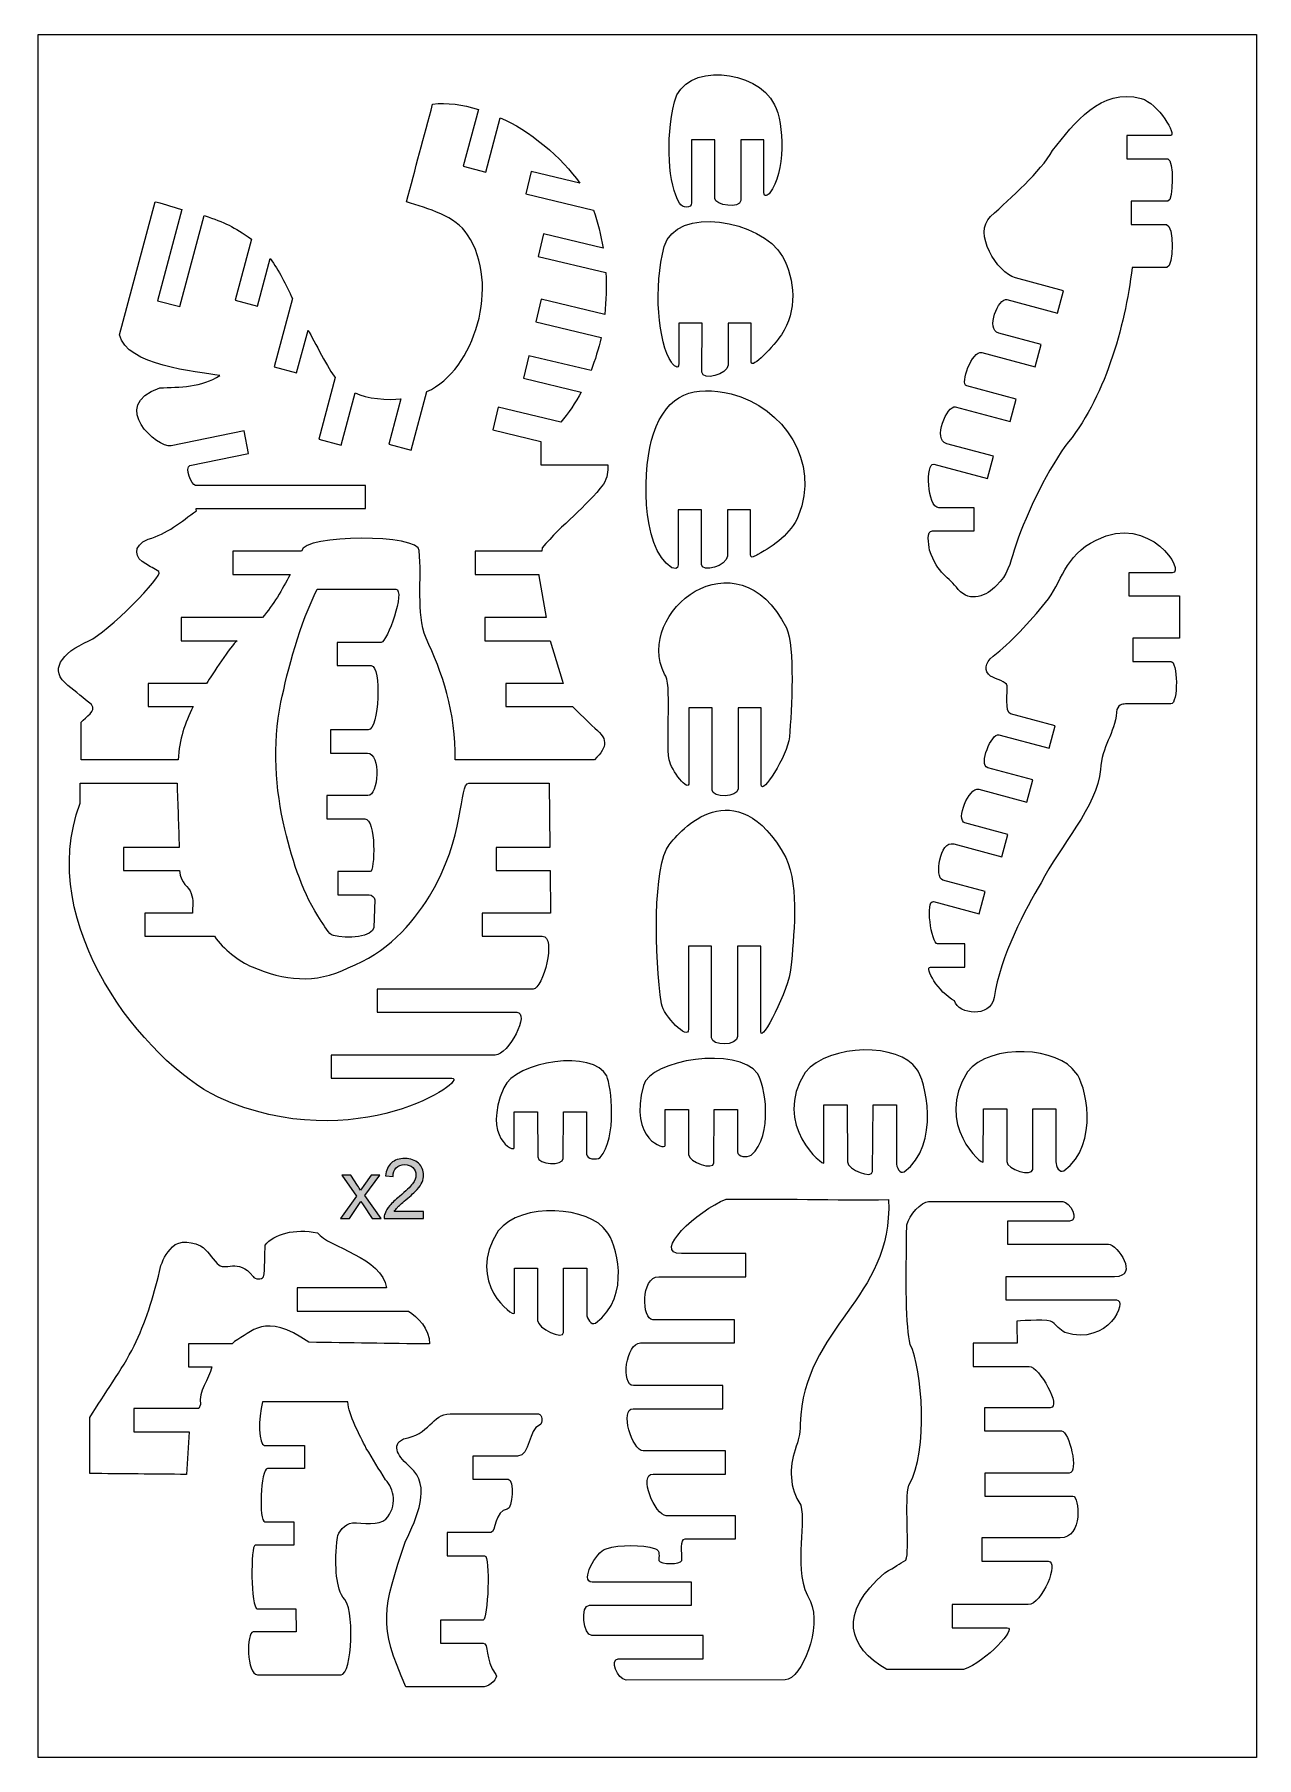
# Model space of a CAD drawing. Header units: inches. Extents: x 43 to 253, y 176 to 473.
import ezdxf

# ---------------------------------------------------------------- set-up
doc = ezdxf.new("R2010")
doc.units = ezdxf.units.IN
doc.header["$MEASUREMENT"] = 0
for name, color, linetype in [('Capa 1', 7, 'Continuous'), ('Capa 2', 1, 'Continuous'), ('Capa 3', 5, 'Continuous')]:
    doc.layers.add(name, color=color, linetype=linetype)

msp = doc.modelspace()

# ---------------------------------------------------------------- hatches: boundary and pattern name
at = {"layer": 'Capa 2'}
h = msp.add_hatch(color=256, dxfattribs=at)
h.dxf.hatch_style = 2
edge = h.paths.add_edge_path()
edge.add_spline(control_points=[(95.5, 269.34), (95.5, 269.34), (98.23, 273.21), (98.23, 273.21), (98.23, 273.21), (95.71, 276.79), (95.71, 276.79), (95.71, 276.79), (97.29, 276.79), (97.29, 276.79), (97.29, 276.79), (98.43, 275.04), (98.43, 275.04), (98.64, 274.71), (98.82, 274.43), (98.95, 274.21), (99.15, 274.52), (99.34, 274.79), (99.52, 275.03), (99.52, 275.03), (100.77, 276.79), (100.77, 276.79), (100.77, 276.79), (102.28, 276.79), (102.28, 276.79), (102.28, 276.79), (99.71, 273.28), (99.71, 273.28), (99.71, 273.28), (102.48, 269.34), (102.48, 269.34), (102.48, 269.34), (100.93, 269.34), (100.93, 269.34), (100.93, 269.34), (99.4, 271.66), (99.4, 271.66), (99.4, 271.66), (98.99, 272.28), (98.99, 272.28), (98.99, 272.28), (97.03, 269.34), (97.03, 269.34), (97.03, 269.34), (95.5, 269.34), (95.5, 269.34), (95.5, 269.34), (95.5, 269.34), (95.5, 269.34)], knot_values=[0, 0, 0, 0, 1, 1, 1, 2, 2, 2, 3, 3, 3, 4, 4, 4, 5, 5, 5, 6, 6, 6, 7, 7, 7, 8, 8, 8, 9, 9, 9, 10, 10, 10, 11, 11, 11, 12, 12, 12, 13, 13, 13, 14, 14, 14, 15, 15, 15, 16, 16, 16, 16], degree=3, periodic=0)
edge = h.paths.add_edge_path()
edge.add_spline(control_points=[(109.82, 270.55), (109.82, 270.55), (109.82, 269.34), (109.82, 269.34), (109.82, 269.34), (103.02, 269.34), (103.02, 269.34), (103.01, 269.64), (103.06, 269.94), (103.17, 270.22), (103.34, 270.68), (103.62, 271.14), (104, 271.59), (104.38, 272.03), (104.93, 272.55), (105.65, 273.14), (106.77, 274.06), (107.53, 274.79), (107.92, 275.32), (108.31, 275.86), (108.51, 276.37), (108.51, 276.84), (108.51, 277.34), (108.33, 277.76), (107.97, 278.11), (107.61, 278.45), (107.15, 278.62), (106.57, 278.62), (105.96, 278.62), (105.48, 278.44), (105.11, 278.08), (104.75, 277.71), (104.56, 277.21), (104.56, 276.56), (104.56, 276.56), (103.26, 276.69), (103.26, 276.69), (103.35, 277.66), (103.68, 278.4), (104.26, 278.91), (104.84, 279.42), (105.62, 279.67), (106.6, 279.67), (107.59, 279.67), (108.37, 279.4), (108.94, 278.85), (109.52, 278.3), (109.81, 277.62), (109.81, 276.81), (109.81, 276.4), (109.72, 276), (109.55, 275.6), (109.38, 275.2), (109.1, 274.78), (108.71, 274.34), (108.32, 273.9), (107.67, 273.3), (106.77, 272.53), (106.01, 271.9), (105.52, 271.46), (105.31, 271.24), (105.09, 271.01), (104.92, 270.78), (104.77, 270.55), (104.77, 270.55), (109.82, 270.55), (109.82, 270.55)], knot_values=[0, 0, 0, 0, 0.352778, 0.352778, 0.352778, 0.705556, 0.705556, 0.705556, 1.058334, 1.058334, 1.058334, 1.411112, 1.411112, 1.411112, 1.76389, 1.76389, 1.76389, 2.116668, 2.116668, 2.116668, 2.469446, 2.469446, 2.469446, 2.822224, 2.822224, 2.822224, 3.175002, 3.175002, 3.175002, 3.52778, 3.52778, 3.52778, 3.880558, 3.880558, 3.880558, 4.233336, 4.233336, 4.233336, 4.586114, 4.586114, 4.586114, 4.938892, 4.938892, 4.938892, 5.29167, 5.29167, 5.29167, 5.644448, 5.644448, 5.644448, 5.997226, 5.997226, 5.997226, 6.350004, 6.350004, 6.350004, 6.702782, 6.702782, 6.702782, 7.05556, 7.05556, 7.05556, 7.408338, 7.408338, 7.408338, 7.761116, 7.761116, 7.761116, 7.761116], degree=3, periodic=0)
edge.add_line((109.82, 270.55), (109.82, 270.55))

# ---------------------------------------------------------------- linework, layer by layer
at = {"layer": 'Capa 1', "lineweight": 20}
for points, knots in [([(153.05, 461.81), (151.46, 455.13), (152.02, 447.45), (153.92, 444.33), (154.4, 443.53), (156.01, 443.32), (156.01, 444.39), (156.01, 444.39), (156.01, 455.24), (156.01, 455.24), (156.01, 455.24), (160, 455.24), (160, 455.24), (160, 455.24), (160, 445.13), (160, 445.13), (160, 443.98), (164.47, 443.33), (164.47, 444.8), (164.47, 444.8), (164.47, 455.24), (164.47, 455.24), (164.47, 455.24), (168.47, 455.24), (168.47, 455.24), (168.47, 455.24), (168.47, 446.19), (168.47, 446.19), (168.47, 445.26), (169.2, 445.75), (169.5, 446.13), (172.16, 449.43), (172.02, 458.17), (170.3, 461.31), (167.24, 467.55), (154.68, 468.67), (153.05, 461.81), (153.05, 461.81), (153.05, 461.81), (153.05, 461.81)], [0, 0, 0, 0, 1, 1, 1, 2, 2, 2, 3, 3, 3, 4, 4, 4, 5, 5, 5, 6, 6, 6, 7, 7, 7, 8, 8, 8, 9, 9, 9, 10, 10, 10, 11, 11, 11, 12, 12, 12, 13, 13, 13, 13]), ([(238.52, 455.99), (239.79, 455.99), (236.36, 461.6), (233.49, 462.4), (226.48, 464.22), (221.99, 458.2), (218.22, 453.42), (216.09, 449.67), (211.1, 445.4), (207.54, 442.03), (204.4, 439.25), (208.7, 432.31), (211.81, 431.48), (211.81, 431.48), (220.1, 429.26), (220.1, 429.26), (220.1, 429.26), (219.06, 425.4), (219.06, 425.4), (219.06, 425.4), (210.36, 427.73), (210.36, 427.73), (208.92, 428.11), (206.6, 422.56), (208.94, 421.93), (208.94, 421.93), (216.23, 419.98), (216.23, 419.98), (216.23, 419.98), (215.2, 416.11), (215.2, 416.11), (215.2, 416.11), (206, 418.58), (206, 418.58), (204.38, 419.01), (202.18, 413.17), (203.43, 412.84), (203.43, 412.84), (211.92, 410.56), (211.92, 410.56), (211.92, 410.56), (210.88, 406.7), (210.88, 406.7), (210.88, 406.7), (201.44, 409.23), (201.44, 409.23), (200.11, 409.59), (197.41, 403.57), (199.98, 402.88), (199.98, 402.88), (208.03, 400.72), (208.03, 400.72), (208.03, 400.72), (206.99, 396.86), (206.99, 396.86), (206.99, 396.86), (197.73, 399.34), (197.73, 399.34), (196.29, 399.73), (196.6, 391.86), (198.62, 391.86), (198.62, 391.86), (204.73, 391.86), (204.73, 391.86), (204.73, 391.86), (204.73, 387.86), (204.73, 387.86), (204.73, 387.86), (197.55, 387.86), (197.55, 387.86), (196.4, 387.86), (196.86, 385.65), (197, 384.54), (198.43, 380.32), (200.31, 380.02), (201.97, 377.75), (204.03, 375.45), (206.87, 376.59), (208.55, 378.47), (210.46, 380.13), (210.88, 382.33), (211.6, 384.54), (213.18, 389.74), (216.96, 397.57), (220.33, 402.41), (227.18, 410.53), (230.66, 422.83), (231.92, 433.28), (231.92, 433.28), (237.9, 433.28), (237.9, 433.28), (239.08, 433.33), (239.13, 440.62), (237.86, 440.67), (237.86, 440.67), (231.77, 440.67), (231.77, 440.67), (231.77, 440.67), (231.77, 444.67), (231.77, 444.67), (233.88, 444.67), (235.99, 444.67), (238.1, 444.67), (239.01, 444.69), (239.16, 451.96), (238.09, 451.99), (238.09, 451.99), (231.03, 451.99), (231.03, 451.99), (231.03, 451.99), (231.03, 455.99), (231.03, 455.99), (231.03, 455.99), (238.52, 455.99), (238.52, 455.99), (238.52, 455.99), (238.52, 455.99), (238.52, 455.99)], [0, 0, 0, 0, 1, 1, 1, 2, 2, 2, 3, 3, 3, 4, 4, 4, 5, 5, 5, 6, 6, 6, 7, 7, 7, 8, 8, 8, 9, 9, 9, 10, 10, 10, 11, 11, 11, 12, 12, 12, 13, 13, 13, 14, 14, 14, 15, 15, 15, 16, 16, 16, 17, 17, 17, 18, 18, 18, 19, 19, 19, 20, 20, 20, 21, 21, 21, 22, 22, 22, 23, 23, 23, 24, 24, 24, 25, 25, 25, 26, 26, 26, 27, 27, 27, 28, 28, 28, 29, 29, 29, 30, 30, 30, 31, 31, 31, 32, 32, 32, 33, 33, 33, 34, 34, 34, 35, 35, 35, 36, 36, 36, 37, 37, 37, 38, 38, 38, 39, 39, 39, 39]), ([(63.54, 444.57), (63.54, 444.57), (57.41, 421.68), (57.41, 421.68), (58.59, 416.29), (70.57, 415.36), (74.72, 414.64), (71.6, 412.61), (67.76, 412.63), (64.34, 412.52), (55.5, 409.43), (63.99, 402.07), (66.29, 402.54), (66.29, 402.54), (78.87, 405.1), (78.87, 405.1), (78.87, 405.1), (79.67, 401.18), (79.67, 401.18), (79.67, 401.18), (69.51, 399.11), (69.51, 399.11), (68.69, 398.8), (69.71, 395.74), (70.53, 395.7), (70.53, 395.7), (99.78, 395.7), (99.78, 395.7), (99.78, 395.7), (99.78, 391.7), (99.78, 391.7), (99.78, 391.7), (70.63, 391.7), (70.63, 391.7), (70.64, 391.58), (70.65, 391.45), (70.66, 391.33), (68.1, 389.47), (65.54, 387.3), (62.38, 386.42), (59.52, 385.32), (60.05, 383), (61.93, 382.2), (62.68, 381.75), (63.43, 381.29), (64.19, 380.84), (65.07, 380.09), (55.26, 370.3), (52.15, 368.92), (47.25, 366.73), (45.22, 363.79), (48.53, 361.23), (49.89, 360.12), (51.24, 359.01), (52.6, 357.91), (53.43, 356.75), (51.7, 355.85), (50.79, 354.89), (50.79, 352.83), (50.79, 350.45), (50.79, 348.38), (50.79, 348.38), (67.51, 348.38), (67.51, 348.38), (67.75, 351.98), (68.66, 354.7), (70.11, 357.57), (70.11, 357.57), (62.37, 357.57), (62.37, 357.57), (62.37, 357.57), (62.37, 361.57), (62.37, 361.57), (62.37, 361.57), (72.42, 361.57), (72.42, 361.57), (73.39, 363.06), (76.52, 368.06), (77.71, 368.92), (77.71, 368.92), (68.03, 368.92), (68.03, 368.92), (68.03, 368.92), (68.03, 372.92), (68.03, 372.92), (68.03, 372.92), (82.04, 372.92), (82.04, 372.92), (83.96, 375.16), (85.41, 377.64), (86.81, 380.35), (86.81, 380.35), (76.97, 380.35), (76.97, 380.35), (76.97, 380.35), (76.97, 384.35), (76.97, 384.35), (76.97, 384.35), (88.79, 384.35), (88.79, 384.35), (89.02, 387.35), (109.31, 387.31), (109.04, 384.46), (109.59, 379.43), (108.49, 373.87), (110.24, 369.37), (112.93, 363.74), (115.49, 356.49), (115.24, 348.37), (115.24, 348.37), (139.29, 348.4), (139.29, 348.4), (141.62, 350.77), (141.7, 352), (138.84, 354.29), (138.84, 354.29), (135.49, 357.57), (135.49, 357.57), (135.49, 357.57), (124, 357.57), (124, 357.57), (124, 357.57), (124, 361.57), (124, 361.57), (124, 361.57), (133.86, 361.57), (133.86, 361.57), (133.86, 361.57), (133.72, 362.13), (133.72, 362.13), (133.72, 362.13), (131.66, 368.92), (131.66, 368.92), (131.66, 368.92), (120.37, 368.92), (120.37, 368.92), (120.37, 368.92), (120.37, 372.92), (120.37, 372.92), (120.37, 372.92), (130.93, 372.92), (130.93, 372.92), (130.93, 372.92), (129.66, 380.09), (129.66, 380.09), (129.66, 380.09), (129.69, 380.35), (129.69, 380.35), (129.69, 380.35), (118.73, 380.35), (118.73, 380.35), (118.73, 380.35), (118.73, 384.35), (118.73, 384.35), (118.73, 384.35), (130.19, 384.35), (130.19, 384.35), (130.19, 384.35), (130.26, 384.91), (130.26, 384.91), (133.62, 388.96), (137.89, 392.03), (140.8, 395.93), (141.57, 397.02), (141.56, 398.1), (141.55, 399.25), (141.55, 399.25), (130.03, 399.25), (130.03, 399.25), (130.03, 399.25), (130.04, 403.28), (130.04, 403.28), (130.04, 403.28), (121.73, 405.27), (121.73, 405.27), (121.73, 405.27), (122.66, 409.16), (122.66, 409.16), (122.66, 409.16), (133.48, 406.57), (133.48, 406.57), (134.72, 408.08), (136.04, 410.03), (136.97, 411.78), (136.97, 411.78), (127.02, 414.16), (127.02, 414.16), (127.02, 414.16), (127.96, 418.05), (127.96, 418.05), (127.96, 418.05), (138.67, 415.48), (138.67, 415.48), (139.38, 417.32), (139.98, 419.25), (140.4, 421.2), (140.4, 421.2), (129.17, 423.9), (129.17, 423.9), (129.17, 423.9), (130.1, 427.79), (130.1, 427.79), (130.1, 427.79), (141.03, 425.17), (141.03, 425.17), (141.3, 427.58), (141.37, 429.97), (141.22, 432.38), (141.22, 432.38), (129.54, 435.18), (129.54, 435.18), (129.54, 435.18), (130.47, 439.07), (130.47, 439.07), (130.47, 439.07), (140.75, 436.6), (140.75, 436.6), (140.39, 438.81), (139.83, 441.09), (139.1, 443.13), (139.1, 443.13), (127.43, 445.94), (127.43, 445.94), (127.43, 445.94), (128.36, 449.83), (128.36, 449.83), (128.36, 449.83), (136.72, 447.82), (136.72, 447.82), (133.85, 452.01), (127.77, 457.19), (123.04, 459.04), (123.04, 459.04), (120.53, 449.68), (120.53, 449.68), (120.53, 449.68), (116.66, 450.71), (116.66, 450.71), (116.66, 450.71), (119.28, 460.5), (119.28, 460.5), (116.55, 461.35), (113.85, 461.71), (111.38, 461.44), (109.88, 455.83), (108.38, 450.21), (106.87, 444.6), (110.61, 443.38), (115.39, 442.15), (117.4, 438.89), (123.13, 430.39), (118.59, 415.52), (110.4, 411.88), (110.4, 411.88), (107.69, 401.79), (107.69, 401.79), (107.69, 401.79), (103.83, 402.83), (103.83, 402.83), (103.83, 402.83), (105.91, 410.61), (105.91, 410.61), (103.79, 410.39), (99.92, 410.6), (98.04, 411.64), (98.04, 411.64), (95.62, 402.61), (95.62, 402.61), (95.62, 402.61), (91.76, 403.65), (91.76, 403.65), (91.76, 403.65), (94.6, 414.27), (94.6, 414.27), (93.52, 415.52), (90.95, 420.66), (89.91, 422.46), (89.91, 422.46), (87.94, 415.1), (87.94, 415.1), (87.94, 415.1), (84.08, 416.13), (84.08, 416.13), (84.08, 416.13), (87.23, 427.9), (87.23, 427.9), (86.13, 430.25), (84.89, 432.8), (83.39, 434.81), (83.39, 434.81), (81.18, 426.58), (81.18, 426.58), (81.18, 426.58), (77.32, 427.62), (77.32, 427.62), (77.32, 427.62), (80.14, 438.15), (80.14, 438.15), (77.13, 440.3), (75.59, 441), (72.03, 442.22), (72.03, 442.22), (67.82, 426.51), (67.82, 426.51), (67.82, 426.51), (63.96, 427.54), (63.96, 427.54), (63.96, 427.54), (68.17, 443.26), (68.17, 443.26), (66.51, 443.73), (64.35, 444.48), (63.54, 444.57), (63.54, 444.57), (63.54, 444.57), (63.54, 444.57)], [0, 0, 0, 0, 1, 1, 1, 2, 2, 2, 3, 3, 3, 4, 4, 4, 5, 5, 5, 6, 6, 6, 7, 7, 7, 8, 8, 8, 9, 9, 9, 10, 10, 10, 11, 11, 11, 12, 12, 12, 13, 13, 13, 14, 14, 14, 15, 15, 15, 16, 16, 16, 17, 17, 17, 18, 18, 18, 19, 19, 19, 20, 20, 20, 21, 21, 21, 22, 22, 22, 23, 23, 23, 24, 24, 24, 25, 25, 25, 26, 26, 26, 27, 27, 27, 28, 28, 28, 29, 29, 29, 30, 30, 30, 31, 31, 31, 32, 32, 32, 33, 33, 33, 34, 34, 34, 35, 35, 35, 36, 36, 36, 37, 37, 37, 38, 38, 38, 39, 39, 39, 40, 40, 40, 41, 41, 41, 42, 42, 42, 43, 43, 43, 44, 44, 44, 45, 45, 45, 46, 46, 46, 47, 47, 47, 48, 48, 48, 49, 49, 49, 50, 50, 50, 51, 51, 51, 52, 52, 52, 53, 53, 53, 54, 54, 54, 55, 55, 55, 56, 56, 56, 57, 57, 57, 58, 58, 58, 59, 59, 59, 60, 60, 60, 61, 61, 61, 62, 62, 62, 63, 63, 63, 64, 64, 64, 65, 65, 65, 66, 66, 66, 67, 67, 67, 68, 68, 68, 69, 69, 69, 70, 70, 70, 71, 71, 71, 72, 72, 72, 73, 73, 73, 74, 74, 74, 75, 75, 75, 76, 76, 76, 77, 77, 77, 78, 78, 78, 79, 79, 79, 80, 80, 80, 81, 81, 81, 82, 82, 82, 83, 83, 83, 84, 84, 84, 85, 85, 85, 86, 86, 86, 87, 87, 87, 88, 88, 88, 89, 89, 89, 90, 90, 90, 91, 91, 91, 92, 92, 92, 93, 93, 93, 94, 94, 94, 95, 95, 95, 96, 96, 96, 97, 97, 97, 98, 98, 98, 99, 99, 99, 100, 100, 100, 101, 101, 101, 102, 102, 102, 103, 103, 103, 104, 104, 104, 105, 105, 105, 105]), ([(151.29, 436.87), (149.39, 430), (150.25, 420.12), (152.53, 416.92), (152.84, 416.46), (153.77, 415.46), (153.82, 416.7), (153.82, 416.7), (153.82, 423.68), (153.82, 423.68), (153.82, 423.68), (157.81, 423.68), (157.81, 423.68), (157.81, 423.68), (157.78, 415.24), (157.78, 415.24), (157.81, 413.65), (162.26, 414.81), (162.28, 416.4), (162.28, 416.4), (162.28, 423.68), (162.28, 423.68), (162.28, 423.68), (166.28, 423.68), (166.28, 423.68), (166.28, 423.68), (166.28, 416.96), (166.28, 416.96), (166.26, 415.59), (170.29, 419.82), (171.48, 421.68), (174.19, 425.74), (173.91, 431.16), (171.66, 435.17), (168, 441.58), (153.25, 443.92), (151.29, 436.87), (151.29, 436.87), (151.29, 436.87), (151.29, 436.87)], [0, 0, 0, 0, 1, 1, 1, 2, 2, 2, 3, 3, 3, 4, 4, 4, 5, 5, 5, 6, 6, 6, 7, 7, 7, 8, 8, 8, 9, 9, 9, 10, 10, 10, 11, 11, 11, 12, 12, 12, 13, 13, 13, 13]), ([(149.43, 404.6), (147.61, 399.31), (147.05, 384.99), (152.6, 381.5), (152.97, 381.44), (153.71, 381.11), (153.71, 382.03), (153.71, 382.03), (153.71, 391.49), (153.71, 391.49), (153.71, 391.49), (157.71, 391.49), (157.71, 391.49), (157.71, 391.49), (157.71, 382.07), (157.71, 382.07), (157.71, 380.62), (162.17, 381.78), (162.17, 383.52), (162.17, 383.52), (162.17, 391.49), (162.17, 391.49), (162.17, 391.49), (166.17, 391.49), (166.17, 391.49), (166.17, 391.49), (166.17, 383.77), (166.17, 383.77), (166.17, 382.91), (167.01, 383.6), (167.41, 383.79), (170.33, 385.38), (173.09, 387.37), (174.38, 390.4), (178.18, 399.73), (171.95, 409.14), (162.83, 411.47), (156.44, 412.9), (151.87, 411.72), (149.43, 404.6), (149.43, 404.6), (149.43, 404.6), (149.43, 404.6)], [0, 0, 0, 0, 1, 1, 1, 2, 2, 2, 3, 3, 3, 4, 4, 4, 5, 5, 5, 6, 6, 6, 7, 7, 7, 8, 8, 8, 9, 9, 9, 10, 10, 10, 11, 11, 11, 12, 12, 12, 13, 13, 13, 14, 14, 14, 14]), ([(238.84, 380.65), (241.31, 380.65), (234.96, 390.99), (225.75, 386.28), (220.26, 383.64), (219.76, 378.85), (217.02, 375.49), (214.31, 372.27), (210.89, 368.41), (207.99, 366.29), (206.45, 365.02), (206.37, 363.67), (207.54, 362.82), (208.49, 362.26), (210.31, 361.86), (210.4, 361.16), (210.43, 360.25), (209.99, 356.57), (210.98, 356.31), (210.98, 356.31), (218.66, 354.25), (218.66, 354.25), (218.66, 354.25), (217.62, 350.39), (217.62, 350.39), (217.62, 350.39), (208.94, 352.72), (208.94, 352.72), (207.73, 353.04), (205.39, 347.49), (207.05, 347.04), (207.05, 347.04), (214.8, 344.97), (214.8, 344.97), (214.8, 344.97), (213.76, 341.1), (213.76, 341.1), (213.76, 341.1), (205.49, 343.32), (205.49, 343.32), (203.79, 343.78), (201.44, 337.98), (203.12, 337.53), (203.12, 337.53), (210.48, 335.55), (210.48, 335.55), (210.48, 335.55), (209.45, 331.69), (209.45, 331.69), (209.45, 331.69), (201.19, 333.9), (201.19, 333.9), (198.75, 334.56), (197.83, 328.06), (199.32, 327.66), (199.32, 327.66), (206.59, 325.71), (206.59, 325.71), (206.59, 325.71), (205.56, 321.85), (205.56, 321.85), (205.56, 321.85), (197.67, 323.96), (197.67, 323.96), (196.28, 324.34), (197.3, 316.67), (198.39, 316.67), (198.39, 316.67), (203.08, 316.67), (203.08, 316.67), (203.08, 316.67), (203.08, 312.67), (203.08, 312.67), (203.08, 312.67), (197.16, 312.67), (197.16, 312.67), (196.09, 312.67), (198.49, 308.27), (201.33, 306.87), (201.98, 304.49), (207.49, 303.8), (208.14, 307.45), (209.19, 314.49), (213.55, 322.74), (216.27, 327.21), (219.38, 333.5), (225.95, 340.41), (226.5, 346.7), (226.66, 350.78), (228.95, 352.9), (229.24, 356.61), (229.34, 357.93), (230.31, 358.01), (230.76, 358.03), (233.37, 358.03), (235.97, 358.03), (238.58, 358.03), (239.97, 358.02), (239.77, 365.55), (238.58, 365.34), (238.58, 365.34), (232.07, 365.34), (232.07, 365.34), (232.07, 365.34), (232.07, 369.34), (232.07, 369.34), (232.07, 369.34), (240.1, 369.34), (240.1, 369.34), (240.1, 369.34), (240.1, 376.66), (240.1, 376.66), (240.1, 376.66), (231.33, 376.66), (231.33, 376.66), (231.33, 376.66), (231.33, 380.65), (231.33, 380.65), (231.33, 380.65), (238.84, 380.65), (238.84, 380.65), (238.84, 380.65), (238.84, 380.65), (238.84, 380.65)], [0, 0, 0, 0, 1, 1, 1, 2, 2, 2, 3, 3, 3, 4, 4, 4, 5, 5, 5, 6, 6, 6, 7, 7, 7, 8, 8, 8, 9, 9, 9, 10, 10, 10, 11, 11, 11, 12, 12, 12, 13, 13, 13, 14, 14, 14, 15, 15, 15, 16, 16, 16, 17, 17, 17, 18, 18, 18, 19, 19, 19, 20, 20, 20, 21, 21, 21, 22, 22, 22, 23, 23, 23, 24, 24, 24, 25, 25, 25, 26, 26, 26, 27, 27, 27, 28, 28, 28, 29, 29, 29, 30, 30, 30, 31, 31, 31, 32, 32, 32, 33, 33, 33, 34, 34, 34, 35, 35, 35, 36, 36, 36, 37, 37, 37, 38, 38, 38, 39, 39, 39, 40, 40, 40, 41, 41, 41, 41]), ([(172.34, 371.16), (163.87, 387.95), (145.96, 373.82), (151.36, 363.15), (152.65, 361.83), (151.53, 351.93), (152.15, 348.41), (152.44, 346.67), (155.54, 342.57), (155.54, 344.48), (155.54, 344.48), (155.54, 357.36), (155.54, 357.36), (155.54, 357.36), (159.54, 357.36), (159.54, 357.36), (159.54, 357.36), (159.54, 343.17), (159.54, 343.17), (159.54, 341.86), (164.01, 341.85), (164.01, 343.38), (164.01, 343.38), (164.01, 357.36), (164.01, 357.36), (164.01, 357.36), (168.01, 357.36), (168.01, 357.36), (168.01, 357.36), (168.01, 344.1), (168.01, 344.1), (168.01, 342.19), (172.54, 348.93), (172.85, 352.37), (173.26, 356.97), (173.84, 367.93), (172.34, 371.16), (172.34, 371.16), (172.34, 371.16), (172.34, 371.16)], [0, 0, 0, 0, 1, 1, 1, 2, 2, 2, 3, 3, 3, 4, 4, 4, 5, 5, 5, 6, 6, 6, 7, 7, 7, 8, 8, 8, 9, 9, 9, 10, 10, 10, 11, 11, 11, 12, 12, 12, 13, 13, 13, 13]), ([(105.04, 377.81), (105.04, 377.81), (91.49, 377.81), (91.49, 377.81), (88.55, 372), (86.36, 363.79), (85.24, 358.31), (83.76, 351.01), (84.25, 343.29), (85.92, 336.43), (87.39, 330.39), (89.01, 325.34), (92.17, 320.59), (92.59, 320.03), (93.48, 318.28), (94.28, 318.09), (96.51, 317.54), (101.18, 317.82), (101.27, 319.52), (101.27, 319.52), (101.43, 324.24), (101.43, 324.24), (101.28, 324.75), (100.98, 325.09), (100.43, 325.12), (100.43, 325.12), (95.04, 325.12), (95.04, 325.12), (95.04, 325.12), (95.04, 329.12), (95.04, 329.12), (95.04, 329.12), (100.64, 329.12), (100.64, 329.12), (101.38, 329.12), (101.75, 338.22), (99.69, 338.22), (99.69, 338.22), (93.14, 338.22), (93.14, 338.22), (93.14, 338.22), (93.15, 342.22), (93.15, 342.22), (93.15, 342.22), (100.2, 342.22), (100.2, 342.22), (102.08, 342.22), (102.51, 349.54), (100.17, 349.54), (100.17, 349.54), (93.78, 349.54), (93.78, 349.54), (93.78, 349.54), (93.78, 353.54), (93.78, 353.54), (93.78, 353.54), (100.28, 353.54), (100.28, 353.54), (102.14, 353.54), (102.66, 364.63), (100.78, 364.63), (100.78, 364.63), (94.92, 364.63), (94.92, 364.63), (94.92, 364.63), (94.95, 368.63), (94.95, 368.63), (94.95, 368.63), (102.5, 368.63), (102.5, 368.63), (103.56, 368.63), (106.73, 377.63), (105.04, 377.81), (105.04, 377.81), (105.04, 377.81), (105.04, 377.81)], [0, 0, 0, 0, 1, 1, 1, 2, 2, 2, 3, 3, 3, 4, 4, 4, 5, 5, 5, 6, 6, 6, 7, 7, 7, 8, 8, 8, 9, 9, 9, 10, 10, 10, 11, 11, 11, 12, 12, 12, 13, 13, 13, 14, 14, 14, 15, 15, 15, 16, 16, 16, 17, 17, 17, 18, 18, 18, 19, 19, 19, 20, 20, 20, 21, 21, 21, 22, 22, 22, 23, 23, 23, 24, 24, 24, 25, 25, 25, 25]), ([(172.25, 331.56), (163.58, 347.14), (153.85, 336.08), (152.15, 333.75), (149.33, 330.35), (149.57, 314.23), (150.83, 306.31), (151.12, 304.38), (155.46, 299.83), (155.46, 301.94), (155.46, 301.94), (155.46, 316.25), (155.46, 316.25), (155.46, 316.25), (159.45, 316.25), (159.45, 316.25), (159.45, 316.25), (159.45, 300.49), (159.45, 300.49), (159.45, 299.04), (163.92, 299.02), (163.92, 300.72), (163.92, 300.72), (163.92, 316.25), (163.92, 316.25), (163.92, 316.25), (167.92, 316.25), (167.92, 316.25), (167.92, 316.25), (167.92, 301.52), (167.92, 301.52), (167.92, 299.4), (172.83, 308.77), (173.13, 312.59), (173.55, 317.69), (174.64, 326.24), (172.25, 331.56), (172.25, 331.56), (172.25, 331.56), (172.25, 331.56)], [0, 0, 0, 0, 1, 1, 1, 2, 2, 2, 3, 3, 3, 4, 4, 4, 5, 5, 5, 6, 6, 6, 7, 7, 7, 8, 8, 8, 9, 9, 9, 10, 10, 10, 11, 11, 11, 12, 12, 12, 13, 13, 13, 13]), ([(67.34, 344.39), (67.34, 344.39), (50.63, 344.39), (50.63, 344.39), (50.63, 343.13), (50.63, 342.17), (50.63, 340.91), (42.76, 319.92), (61.75, 296.46), (74.41, 290.22), (98.38, 279.49), (117.99, 293.5), (114.68, 293.5), (114.68, 293.5), (93.89, 293.5), (93.89, 293.5), (93.89, 293.5), (93.89, 297.5), (93.89, 297.5), (93.89, 297.5), (122.18, 297.5), (122.18, 297.5), (124.41, 297.5), (128.25, 304.88), (125.86, 304.88), (125.86, 304.88), (101.83, 304.88), (101.83, 304.88), (101.83, 304.88), (101.83, 308.88), (101.83, 308.88), (101.83, 308.88), (128.7, 308.88), (128.7, 308.88), (130.41, 308.88), (132.79, 317.97), (130.28, 317.98), (130.28, 317.98), (119.94, 317.98), (119.94, 317.98), (119.94, 317.98), (119.94, 321.98), (119.94, 321.98), (119.94, 321.98), (131.71, 321.98), (131.71, 321.98), (131.71, 321.98), (131.63, 329.3), (131.63, 329.3), (131.63, 329.3), (122.33, 329.3), (122.33, 329.3), (122.33, 329.3), (122.33, 333.3), (122.33, 333.3), (122.33, 333.3), (131.59, 333.3), (131.59, 333.3), (131.59, 333.3), (131.46, 344.39), (131.46, 344.39), (131.46, 344.39), (117.61, 344.39), (117.61, 344.39), (115.83, 344.17), (117.06, 335.06), (110.84, 324.92), (107.75, 319.89), (103.46, 315.09), (96.84, 312.55), (91.02, 309.66), (85.8, 310.39), (80.28, 312.7), (77.98, 313.66), (75.31, 315.77), (73.77, 317.98), (73.77, 317.98), (61.79, 317.98), (61.79, 317.98), (61.79, 317.98), (61.79, 321.98), (61.79, 321.98), (61.79, 321.98), (69.99, 321.98), (69.99, 321.98), (69.98, 323.05), (70.24, 324.31), (69.75, 325.37), (69.38, 326.64), (67.92, 326.95), (67.78, 329.3), (67.78, 329.3), (58.08, 329.3), (58.08, 329.3), (58.08, 329.3), (58.08, 333.3), (58.08, 333.3), (58.08, 333.3), (67.7, 333.3), (67.7, 333.3), (67.61, 336.9), (67.43, 340.71), (67.34, 344.39), (67.34, 344.39), (67.34, 344.39), (67.34, 344.39)], [0, 0, 0, 0, 1, 1, 1, 2, 2, 2, 3, 3, 3, 4, 4, 4, 5, 5, 5, 6, 6, 6, 7, 7, 7, 8, 8, 8, 9, 9, 9, 10, 10, 10, 11, 11, 11, 12, 12, 12, 13, 13, 13, 14, 14, 14, 15, 15, 15, 16, 16, 16, 17, 17, 17, 18, 18, 18, 19, 19, 19, 20, 20, 20, 21, 21, 21, 22, 22, 22, 23, 23, 23, 24, 24, 24, 25, 25, 25, 26, 26, 26, 27, 27, 27, 28, 28, 28, 29, 29, 29, 30, 30, 30, 31, 31, 31, 32, 32, 32, 33, 33, 33, 34, 34, 34, 35, 35, 35, 35]), ([(123.63, 291.85), (125.64, 296.53), (139.22, 298.5), (141.37, 293.9), (142.18, 292.16), (143.21, 283.26), (140.27, 279.84), (139.54, 279.38), (137.92, 279.56), (137.92, 280.41), (137.92, 280.41), (137.92, 287.7), (137.92, 287.7), (137.92, 287.7), (133.92, 287.7), (133.92, 287.7), (133.92, 287.7), (133.86, 279.7), (133.86, 279.7), (133.86, 278.37), (129.49, 278.58), (129.49, 279.98), (129.49, 279.98), (129.45, 287.7), (129.45, 287.7), (129.45, 287.7), (125.45, 287.7), (125.45, 287.7), (125.45, 287.7), (125.45, 281.52), (125.45, 281.52), (125.45, 280.69), (119.91, 283.2), (123.63, 291.85), (123.63, 291.85), (123.63, 291.85), (123.63, 291.85)], [0, 0, 0, 0, 1, 1, 1, 2, 2, 2, 3, 3, 3, 4, 4, 4, 5, 5, 5, 6, 6, 6, 7, 7, 7, 8, 8, 8, 9, 9, 9, 10, 10, 10, 11, 11, 11, 12, 12, 12, 12]), ([(147.69, 292.26), (148.85, 296.7), (163.92, 299.1), (167.37, 294.31), (168.65, 292.54), (170.18, 283.67), (166.27, 280.25), (165.54, 279.79), (163.92, 279.97), (163.92, 280.82), (163.92, 280.82), (163.92, 288.11), (163.92, 288.11), (163.92, 288.11), (159.92, 288.11), (159.92, 288.11), (159.92, 288.11), (159.85, 278.91), (159.85, 278.91), (159.85, 277.59), (155.49, 278.99), (155.49, 280.39), (155.49, 280.39), (155.45, 288.11), (155.45, 288.11), (155.45, 288.11), (151.45, 288.11), (151.45, 288.11), (151.45, 288.11), (151.45, 281.93), (151.45, 281.93), (151.45, 281.1), (145.14, 282.84), (147.69, 292.26), (147.69, 292.26), (147.69, 292.26), (147.69, 292.26)], [0, 0, 0, 0, 1, 1, 1, 2, 2, 2, 3, 3, 3, 4, 4, 4, 5, 5, 5, 6, 6, 6, 7, 7, 7, 8, 8, 8, 9, 9, 9, 10, 10, 10, 11, 11, 11, 12, 12, 12, 12]), ([(175.57, 294.51), (179.78, 299.57), (191.94, 299.58), (194.74, 295.11), (196.29, 293.58), (199, 281.92), (192.62, 277.39), (191.9, 276.93), (191.29, 278.17), (191.29, 279.02), (191.29, 279.02), (191.29, 288.91), (191.29, 288.91), (191.29, 288.91), (187.29, 288.91), (187.29, 288.91), (187.29, 288.91), (187.2, 277.43), (187.2, 277.43), (187.2, 276.1), (182.86, 277.72), (182.86, 279.12), (182.86, 279.12), (182.82, 288.91), (182.82, 288.91), (182.82, 288.91), (178.82, 288.91), (178.82, 288.91), (178.82, 288.91), (178.82, 278.94), (178.82, 278.94), (178.82, 278.11), (169.76, 285.58), (175.57, 294.51), (175.57, 294.51), (175.57, 294.51), (175.57, 294.51)], [0, 0, 0, 0, 1, 1, 1, 2, 2, 2, 3, 3, 3, 4, 4, 4, 5, 5, 5, 6, 6, 6, 7, 7, 7, 8, 8, 8, 9, 9, 9, 10, 10, 10, 11, 11, 11, 12, 12, 12, 12]), ([(203.54, 294.59), (207.48, 299.65), (219.44, 298.88), (222.24, 294.42), (223.79, 292.89), (226.54, 282.1), (220.16, 277.57), (219.44, 277.12), (218.79, 278.27), (218.79, 279.12), (218.79, 279.12), (218.79, 288.21), (218.79, 288.21), (218.79, 288.21), (214.79, 288.21), (214.79, 288.21), (214.79, 288.21), (214.79, 277.79), (214.79, 277.79), (214.79, 276.46), (210.32, 277.78), (210.32, 279.17), (210.32, 279.17), (210.32, 288.21), (210.32, 288.21), (210.32, 288.21), (206.32, 288.21), (206.32, 288.21), (206.32, 288.21), (206.28, 279.08), (206.28, 279.08), (206.28, 278.25), (197.74, 285.66), (203.54, 294.59), (203.54, 294.59), (203.54, 294.59), (203.54, 294.59)], [0, 0, 0, 0, 1, 1, 1, 2, 2, 2, 3, 3, 3, 4, 4, 4, 5, 5, 5, 6, 6, 6, 7, 7, 7, 8, 8, 8, 9, 9, 9, 10, 10, 10, 11, 11, 11, 12, 12, 12, 12]), ([(122.68, 267.18), (126.62, 272.24), (138.58, 271.47), (141.38, 267.01), (142.93, 265.48), (145.82, 255.84), (139.44, 251.31), (138.71, 250.86), (137.93, 252.05), (137.93, 252.9), (137.93, 252.9), (137.93, 260.8), (137.93, 260.8), (137.93, 260.8), (133.93, 260.8), (133.93, 260.8), (133.93, 260.8), (133.93, 249.67), (133.93, 249.67), (133.93, 248.35), (129.46, 250.37), (129.46, 251.76), (129.46, 251.76), (129.46, 260.8), (129.46, 260.8), (129.46, 260.8), (125.46, 260.8), (125.46, 260.8), (125.46, 260.8), (125.46, 253.04), (125.46, 253.04), (125.46, 252.21), (116.88, 258.25), (122.68, 267.18), (122.68, 267.18), (122.68, 267.18), (122.68, 267.18)], [0, 0, 0, 0, 1, 1, 1, 2, 2, 2, 3, 3, 3, 4, 4, 4, 5, 5, 5, 6, 6, 6, 7, 7, 7, 8, 8, 8, 9, 9, 9, 10, 10, 10, 11, 11, 11, 12, 12, 12, 12]), ([(189.96, 272.58), (180.84, 272.48), (171.08, 272.76), (161.95, 272.66), (157, 270.76), (149.04, 263.28), (154.25, 263.28), (154.25, 263.28), (165.38, 263.28), (165.38, 263.28), (165.38, 263.28), (165.38, 259.28), (165.38, 259.28), (165.38, 259.28), (150.35, 259.28), (150.35, 259.28), (147.2, 259.28), (147.42, 251.89), (149.33, 251.89), (149.33, 251.89), (163.4, 251.89), (163.4, 251.89), (163.4, 251.89), (163.4, 247.89), (163.4, 247.89), (163.4, 247.89), (147.19, 247.89), (147.19, 247.89), (144.69, 247.89), (143.73, 240.54), (146, 240.54), (146, 240.54), (161.4, 240.54), (161.4, 240.54), (161.4, 240.54), (161.4, 236.54), (161.4, 236.54), (161.4, 236.54), (145.96, 236.54), (145.96, 236.54), (143.55, 236.54), (145.75, 229.28), (147.67, 229.28), (147.67, 229.28), (161.85, 229.28), (161.85, 229.28), (161.85, 229.28), (161.85, 225.28), (161.85, 225.28), (161.85, 225.28), (149.39, 225.28), (149.39, 225.28), (146.71, 225.28), (149.71, 218.13), (151.64, 218.1), (151.64, 218.1), (163.59, 218.1), (163.59, 218.1), (163.59, 218.1), (163.59, 214.1), (163.59, 214.1), (163.59, 214.1), (154.88, 214.1), (154.88, 214.1), (154, 214.13), (154.34, 211.74), (154.34, 210.37), (154.08, 209.69), (150.66, 209.64), (150.34, 210.37), (150.34, 211), (150.66, 212.11), (149.76, 212.42), (147.39, 213.15), (143.76, 213.15), (141.26, 212.42), (139.51, 211.93), (136.72, 206.67), (138.85, 206.67), (138.85, 206.67), (155.98, 206.67), (155.98, 206.67), (155.98, 206.67), (155.98, 202.67), (155.98, 202.67), (155.98, 202.67), (138.42, 202.67), (138.42, 202.67), (136.71, 202.67), (137.42, 197.43), (138.81, 197.43), (138.81, 197.43), (158.02, 197.43), (158.02, 197.43), (158.02, 197.43), (158.02, 193.43), (158.02, 193.43), (158.02, 193.43), (143.36, 193.43), (143.36, 193.43), (141.89, 193.43), (143.15, 189.88), (144.72, 189.77), (144.72, 189.77), (172.11, 189.82), (172.11, 189.82), (175.04, 189.88), (178.5, 198.97), (176.48, 203.31), (173.35, 208.63), (175.76, 216.1), (174.82, 219.94), (172.82, 222.76), (172.84, 226.56), (173.83, 229.46), (174.49, 231.37), (174.67, 231.87), (174.74, 233.92), (175.3, 251.01), (190.65, 255.17), (189.96, 272.58), (189.96, 272.58), (189.96, 272.58), (189.96, 272.58)], [0, 0, 0, 0, 1, 1, 1, 2, 2, 2, 3, 3, 3, 4, 4, 4, 5, 5, 5, 6, 6, 6, 7, 7, 7, 8, 8, 8, 9, 9, 9, 10, 10, 10, 11, 11, 11, 12, 12, 12, 13, 13, 13, 14, 14, 14, 15, 15, 15, 16, 16, 16, 17, 17, 17, 18, 18, 18, 19, 19, 19, 20, 20, 20, 21, 21, 21, 22, 22, 22, 23, 23, 23, 24, 24, 24, 25, 25, 25, 26, 26, 26, 27, 27, 27, 28, 28, 28, 29, 29, 29, 30, 30, 30, 31, 31, 31, 32, 32, 32, 33, 33, 33, 34, 34, 34, 35, 35, 35, 36, 36, 36, 37, 37, 37, 38, 38, 38, 39, 39, 39, 40, 40, 40, 41, 41, 41, 41]), ([(202.88, 191.59), (206.84, 192.97), (212.09, 198.8), (210.39, 198.8), (210.39, 198.8), (200.89, 198.8), (200.89, 198.8), (200.89, 198.8), (200.89, 202.79), (200.89, 202.79), (200.89, 202.79), (213.99, 202.79), (213.99, 202.79), (216.38, 202.79), (219.48, 210.26), (217.47, 210.26), (217.47, 210.26), (206, 210.26), (206, 210.26), (206, 210.26), (206, 214.26), (206, 214.26), (206, 214.26), (219.53, 214.26), (219.53, 214.26), (223.5, 214.26), (222.87, 221.47), (221.7, 221.47), (221.7, 221.47), (206.52, 221.47), (206.52, 221.47), (206.52, 221.47), (206.52, 225.46), (206.52, 225.46), (206.52, 225.46), (221.08, 225.46), (221.08, 225.46), (222.8, 225.46), (221.07, 232.71), (219.77, 232.71), (219.77, 232.71), (206.5, 232.71), (206.5, 232.71), (206.5, 232.71), (206.5, 236.71), (206.5, 236.71), (206.5, 236.71), (217.79, 236.71), (217.79, 236.71), (219.92, 236.71), (215.88, 243.83), (214.19, 243.83), (214.19, 243.83), (204.54, 243.83), (204.54, 243.83), (204.54, 243.83), (204.54, 247.83), (204.54, 247.83), (204.54, 247.83), (212.09, 247.83), (212.09, 247.83), (212.13, 248.29), (212.03, 250.82), (212.06, 251.64), (213.37, 251.74), (217.68, 252.03), (218.23, 251.49), (218.88, 250.87), (219.45, 250.13), (220.34, 249.68), (227.8, 247.27), (231.28, 255.3), (229.22, 255.3), (229.22, 255.3), (210.14, 255.3), (210.14, 255.3), (210.14, 255.3), (210.14, 259.3), (210.14, 259.3), (210.14, 259.3), (228.89, 259.3), (228.89, 259.3), (233.22, 259.3), (229.38, 264.89), (227.85, 264.89), (227.85, 264.89), (210.43, 264.89), (210.43, 264.89), (210.43, 264.89), (210.43, 268.89), (210.43, 268.89), (210.43, 268.89), (221.13, 268.89), (221.13, 268.89), (222.96, 268.89), (221.16, 272.3), (219.96, 272.24), (219.96, 272.24), (196.86, 272.24), (196.86, 272.24), (195.61, 272.19), (193.52, 269.95), (193.1, 268.24), (192.92, 258.55), (192.9, 250.42), (193.7, 247.64), (195.73, 243.37), (196.86, 229.36), (193.47, 223.35), (192.63, 221.03), (193.64, 211.99), (192.95, 210.45), (191.74, 209.72), (191.14, 209.36), (189.33, 208.26), (181.16, 201.27), (182.99, 195.41), (189.64, 191.59), (194.05, 191.59), (198.47, 191.59), (202.88, 191.59), (202.88, 191.59), (202.88, 191.59), (202.88, 191.59)], [0, 0, 0, 0, 1, 1, 1, 2, 2, 2, 3, 3, 3, 4, 4, 4, 5, 5, 5, 6, 6, 6, 7, 7, 7, 8, 8, 8, 9, 9, 9, 10, 10, 10, 11, 11, 11, 12, 12, 12, 13, 13, 13, 14, 14, 14, 15, 15, 15, 16, 16, 16, 17, 17, 17, 18, 18, 18, 19, 19, 19, 20, 20, 20, 21, 21, 21, 22, 22, 22, 23, 23, 23, 24, 24, 24, 25, 25, 25, 26, 26, 26, 27, 27, 27, 28, 28, 28, 29, 29, 29, 30, 30, 30, 31, 31, 31, 32, 32, 32, 33, 33, 33, 34, 34, 34, 35, 35, 35, 36, 36, 36, 37, 37, 37, 38, 38, 38, 39, 39, 39, 40, 40, 40, 41, 41, 41, 41]), ([(52.28, 235.02), (52.28, 231.81), (52.28, 228.59), (52.28, 225.37), (57.85, 225.32), (63.42, 225.27), (68.98, 225.22), (68.98, 225.22), (69.42, 232.58), (69.42, 232.58), (69.42, 232.58), (59.91, 232.58), (59.91, 232.58), (59.91, 232.58), (59.91, 236.58), (59.91, 236.58), (59.91, 236.58), (71.08, 236.58), (71.08, 236.58), (71.08, 236.58), (71.39, 237.29), (71.39, 237.29), (70.89, 239.51), (72.94, 241.6), (73.3, 243.74), (73.3, 243.74), (69.3, 243.74), (69.3, 243.74), (69.3, 243.74), (69.3, 247.74), (69.3, 247.74), (69.3, 247.74), (76.83, 247.74), (76.83, 247.74), (76.83, 247.74), (77.26, 248.15), (77.26, 248.15), (80.21, 249.68), (82.33, 253.33), (90.06, 248), (96.98, 247.9), (103.9, 247.8), (110.83, 247.7), (110.92, 250.36), (108.68, 252.45), (107.19, 253.36), (107.19, 253.36), (88.03, 253.36), (88.03, 253.36), (88.03, 253.36), (88.03, 257.36), (88.03, 257.36), (88.03, 257.36), (103.42, 257.36), (103.42, 257.36), (102.74, 262.65), (93.38, 264.35), (91.56, 266.86), (87.57, 267.66), (83.96, 266.66), (82.53, 264.75), (82.4, 263.28), (82.52, 260.51), (82.23, 259.27), (81.93, 258.74), (80.77, 258.81), (80.42, 259.32), (77.84, 262.79), (75.56, 259.99), (74.25, 261.58), (73.3, 262.58), (72.57, 263.89), (71.39, 264.6), (69.18, 265.68), (67.05, 265.4), (66.12, 263.99), (65.18, 262.92), (64.54, 261.52), (64.32, 260.22), (63.24, 255.79), (61.86, 251.29), (59.95, 247.4), (57.77, 243.12), (54.84, 239.15), (52.28, 235.02), (52.28, 235.02), (52.28, 235.02), (52.28, 235.02)], [0, 0, 0, 0, 1, 1, 1, 2, 2, 2, 3, 3, 3, 4, 4, 4, 5, 5, 5, 6, 6, 6, 7, 7, 7, 8, 8, 8, 9, 9, 9, 10, 10, 10, 11, 11, 11, 12, 12, 12, 13, 13, 13, 14, 14, 14, 15, 15, 15, 16, 16, 16, 17, 17, 17, 18, 18, 18, 19, 19, 19, 20, 20, 20, 21, 21, 21, 22, 22, 22, 23, 23, 23, 24, 24, 24, 25, 25, 25, 26, 26, 26, 27, 27, 27, 28, 28, 28, 29, 29, 29, 29]), ([(82.04, 237.71), (82.04, 237.71), (96.79, 237.71), (96.79, 237.71), (96.86, 235.49), (98.79, 231.99), (99.95, 229.71), (101.05, 227.9), (102.15, 226.09), (103.26, 224.28), (104.78, 222.76), (105.34, 219.74), (103.32, 217.5), (102.16, 216.37), (99.31, 216.88), (97.54, 216.88), (96.23, 216.67), (95.08, 215.33), (94.98, 214.32), (94.45, 209.99), (94.64, 206.16), (95.88, 204.06), (98.14, 202.5), (97.46, 190.58), (95.59, 190.68), (95.59, 190.68), (81.21, 190.68), (81.21, 190.68), (79.23, 190.73), (79.31, 198.07), (80.42, 198.07), (82.91, 198.07), (85.37, 198.07), (87.87, 198.07), (87.87, 198.07), (87.82, 202.07), (87.82, 202.07), (87.82, 202.07), (81.16, 202.07), (81.16, 202.07), (80.06, 202.07), (79.94, 213.05), (80.81, 213.05), (80.81, 213.05), (87.48, 213.05), (87.48, 213.05), (87.48, 213.05), (87.48, 217.05), (87.48, 217.05), (87.48, 217.05), (82.48, 217.05), (82.48, 217.05), (81.36, 217.05), (81.72, 226.23), (82.93, 226.23), (85.35, 226.23), (86.88, 226.23), (89.3, 226.23), (89.3, 227.56), (89.3, 228.9), (89.3, 230.23), (86.84, 230.23), (84.88, 230.23), (82.43, 230.23), (81.33, 230.2), (81.31, 234.86), (82.04, 237.71), (82.04, 237.71), (82.04, 237.71), (82.04, 237.71)], [0, 0, 0, 0, 1, 1, 1, 2, 2, 2, 3, 3, 3, 4, 4, 4, 5, 5, 5, 6, 6, 6, 7, 7, 7, 8, 8, 8, 9, 9, 9, 10, 10, 10, 11, 11, 11, 12, 12, 12, 13, 13, 13, 14, 14, 14, 15, 15, 15, 16, 16, 16, 17, 17, 17, 18, 18, 18, 19, 19, 19, 20, 20, 20, 21, 21, 21, 22, 22, 22, 23, 23, 23, 23]), ([(114.38, 235.64), (111.3, 235.69), (110.79, 231.95), (106.37, 231.38), (104.11, 230.2), (105.5, 228.19), (107.53, 226.48), (111.24, 223.23), (108.64, 217.68), (106.71, 213.73), (102.77, 202.03), (101.99, 199.25), (106.78, 188.62), (106.78, 188.62), (120.23, 188.62), (120.23, 188.62), (121.27, 188.66), (122.73, 190.15), (122.28, 190.72), (120.28, 193.33), (121.11, 196.18), (120.09, 196.11), (120.09, 196.11), (112.74, 196.11), (112.74, 196.11), (112.74, 196.11), (112.74, 200.11), (112.74, 200.11), (112.74, 200.11), (120.1, 200.11), (120.1, 200.11), (120.89, 200.19), (121.39, 211.15), (120.34, 211.2), (120.34, 211.2), (113.9, 211.2), (113.9, 211.2), (113.9, 211.2), (113.89, 215.2), (113.89, 215.2), (113.89, 215.2), (121.43, 215.2), (121.43, 215.2), (122.19, 215.19), (122.16, 219.06), (124.24, 219.23), (125.14, 219.29), (125.52, 224.35), (124.37, 224.38), (124.37, 224.38), (118.29, 224.38), (118.29, 224.38), (118.29, 224.38), (118.29, 228.38), (118.29, 228.38), (118.29, 228.38), (125.99, 228.38), (125.99, 228.38), (128.26, 228.42), (127.85, 233.06), (129.81, 233.72), (130.44, 234.07), (130.34, 235.65), (129.62, 235.64), (129.62, 235.64), (114.38, 235.64), (114.38, 235.64), (114.38, 235.64), (114.38, 235.64), (114.38, 235.64)], [0, 0, 0, 0, 1, 1, 1, 2, 2, 2, 3, 3, 3, 4, 4, 4, 5, 5, 5, 6, 6, 6, 7, 7, 7, 8, 8, 8, 9, 9, 9, 10, 10, 10, 11, 11, 11, 12, 12, 12, 13, 13, 13, 14, 14, 14, 15, 15, 15, 16, 16, 16, 17, 17, 17, 18, 18, 18, 19, 19, 19, 20, 20, 20, 21, 21, 21, 22, 22, 22, 23, 23, 23, 23])]:
    msp.add_open_spline(points, degree=3, knots=knots, dxfattribs=at)
at = {"layer": 'Capa 2', "lineweight": 0}
for points, knots in [([(109.82, 270.55), (109.82, 270.55), (109.82, 269.34), (109.82, 269.34), (109.82, 269.34), (103.02, 269.34), (103.02, 269.34), (103.01, 269.64), (103.06, 269.94), (103.17, 270.22), (103.34, 270.68), (103.62, 271.14), (104, 271.59), (104.38, 272.03), (104.93, 272.55), (105.65, 273.14), (106.77, 274.06), (107.53, 274.79), (107.92, 275.32), (108.31, 275.86), (108.51, 276.37), (108.51, 276.84), (108.51, 277.34), (108.33, 277.76), (107.97, 278.11), (107.61, 278.45), (107.15, 278.62), (106.57, 278.62), (105.96, 278.62), (105.48, 278.44), (105.11, 278.08), (104.75, 277.71), (104.56, 277.21), (104.56, 276.56), (104.56, 276.56), (103.26, 276.69), (103.26, 276.69), (103.35, 277.66), (103.68, 278.4), (104.26, 278.91), (104.84, 279.42), (105.62, 279.67), (106.6, 279.67), (107.59, 279.67), (108.37, 279.4), (108.94, 278.85), (109.52, 278.3), (109.81, 277.62), (109.81, 276.81), (109.81, 276.4), (109.72, 276), (109.55, 275.6), (109.38, 275.2), (109.1, 274.78), (108.71, 274.34), (108.32, 273.9), (107.67, 273.3), (106.77, 272.53), (106.01, 271.9), (105.52, 271.46), (105.31, 271.24), (105.09, 271.01), (104.92, 270.78), (104.77, 270.55), (104.77, 270.55), (109.82, 270.55), (109.82, 270.55)], [0, 0, 0, 0, 1, 1, 1, 2, 2, 2, 3, 3, 3, 4, 4, 4, 5, 5, 5, 6, 6, 6, 7, 7, 7, 8, 8, 8, 9, 9, 9, 10, 10, 10, 11, 11, 11, 12, 12, 12, 13, 13, 13, 14, 14, 14, 15, 15, 15, 16, 16, 16, 17, 17, 17, 18, 18, 18, 19, 19, 19, 20, 20, 20, 21, 21, 21, 22, 22, 22, 22]), ([(95.5, 269.34), (95.5, 269.34), (98.23, 273.21), (98.23, 273.21), (98.23, 273.21), (95.71, 276.79), (95.71, 276.79), (95.71, 276.79), (97.29, 276.79), (97.29, 276.79), (97.29, 276.79), (98.43, 275.04), (98.43, 275.04), (98.64, 274.71), (98.82, 274.43), (98.95, 274.21), (99.15, 274.52), (99.34, 274.79), (99.52, 275.03), (99.52, 275.03), (100.77, 276.79), (100.77, 276.79), (100.77, 276.79), (102.28, 276.79), (102.28, 276.79), (102.28, 276.79), (99.71, 273.28), (99.71, 273.28), (99.71, 273.28), (102.48, 269.34), (102.48, 269.34), (102.48, 269.34), (100.93, 269.34), (100.93, 269.34), (100.93, 269.34), (99.4, 271.66), (99.4, 271.66), (99.4, 271.66), (98.99, 272.28), (98.99, 272.28), (98.99, 272.28), (97.03, 269.34), (97.03, 269.34), (97.03, 269.34), (95.5, 269.34), (95.5, 269.34), (95.5, 269.34), (95.5, 269.34), (95.5, 269.34)], [0, 0, 0, 0, 1, 1, 1, 2, 2, 2, 3, 3, 3, 4, 4, 4, 5, 5, 5, 6, 6, 6, 7, 7, 7, 8, 8, 8, 9, 9, 9, 10, 10, 10, 11, 11, 11, 12, 12, 12, 13, 13, 13, 14, 14, 14, 15, 15, 15, 16, 16, 16, 16])]:
    msp.add_open_spline(points, degree=3, knots=knots, dxfattribs=at)
at = {"layer": 'Capa 3', "lineweight": 0}
msp.add_lwpolyline([(43.39, 473.43), (253.37, 473.43), (253.37, 176.42), (43.39, 176.42), (43.39, 473.43)], dxfattribs=at)

doc.saveas('drawing.dxf')
